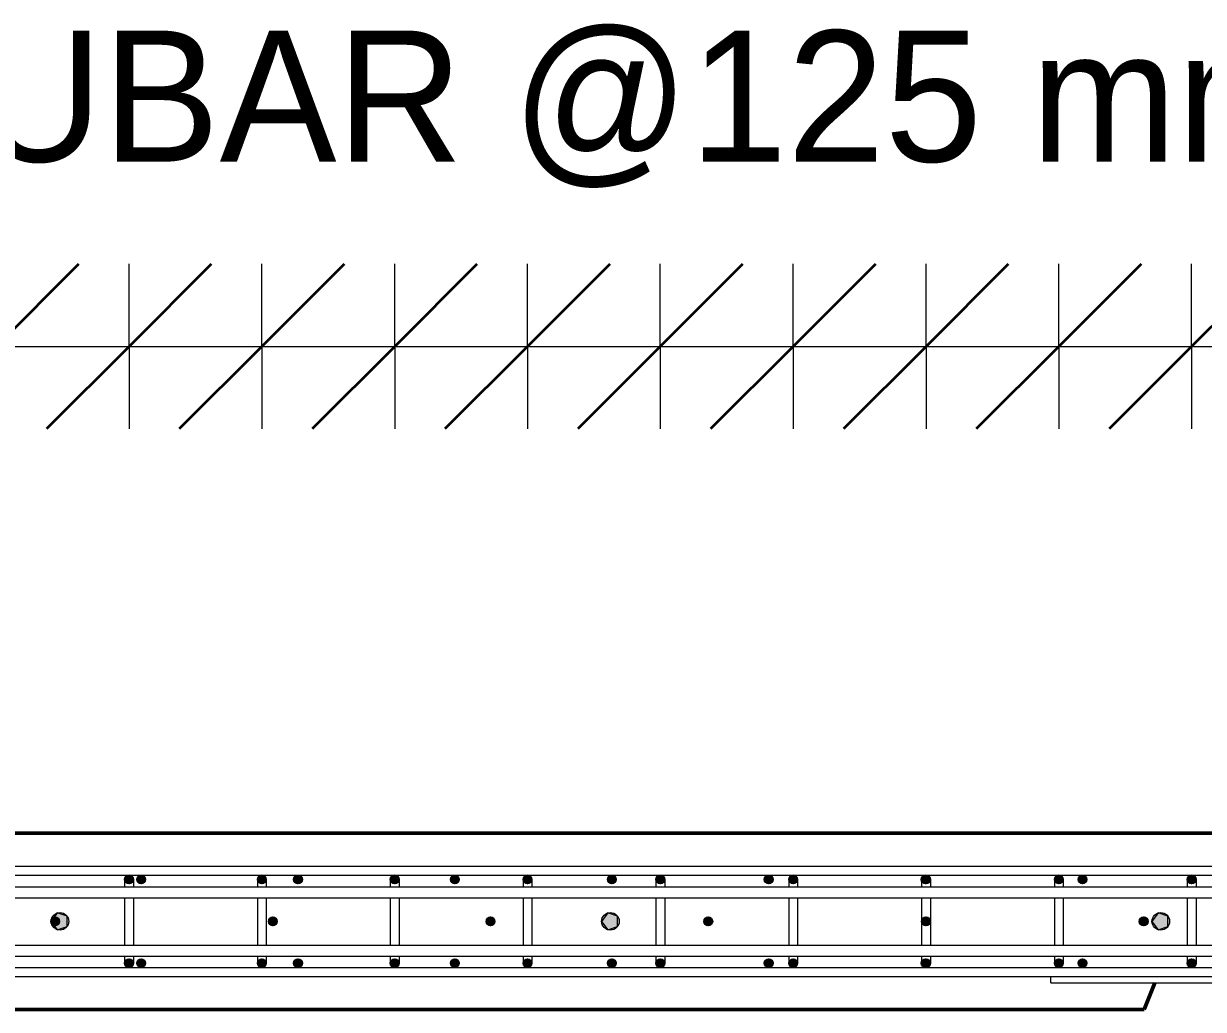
# Model space of a CAD drawing. Header units: millimetres. Extents: x 65464 to 98797, y 2255 to 31386.
# Drawn here: x 95504 to 96576, y 30290 to 31186 of the extents above; entities that cross this region are included whole.
import ezdxf

# ---------------------------------------------------------------- set-up
doc = ezdxf.new("R2010")
doc.units = ezdxf.units.MM
for name, color, linetype, lineweight in [('A-ANNO-DIMS', 211, 'Continuous', 9), ('A-ANNO-DIMS-50', 211, 'Continuous', 9), ('A-WALL', 113, 'Continuous', 25), ('S-RBAR', 171, 'Continuous', 18), ('S-RBAR-IDEN', 171, 'Continuous', 9)]:
    doc.layers.add(name, color=color, linetype=linetype, lineweight=lineweight)
doc.styles.add('Nirmala UI', font='Nirmala.ttf', dxfattribs={"height": 119.0625})
doc.styles.add('Nirmala UI Semilight', font='NirmalaS.ttf', dxfattribs={"height": 125})
doc.dimstyles.new('Arc_Length_-_2_5mm_Arial_3', dxfattribs={"dimscale": 304.8, "dimtxt": 125.683673, "dimasz": 0.492126, "dimexe": 0.246063, "dimexo": 0.0625, "dimgap": 0.287073, "dimtad": 1, "dimdec": 4, "dimzin": 0, "dimdsep": 46, "dimtxsty": 'Nirmala UI Semilight', "dimblk1": 'OBLIQUE', "dimblk2": 'OBLIQUE', "dimsah": 1, "dimcen": 0.09, "dimdle": 0.246063, "dimazin": 0, "dimtfac": 1, "dimtdec": 4, "dimtix": 1, "dimtmove": 0, "dimatfit": 3, "dimfxl": 0.246063, "dimfxlon": 1, "dimtvp": 1, "dimtolj": 1, "dimtzin": 0, "dimarcsym": 2})

# ---------------------------------------------------------------- blocks, each defined once
blk = doc.blocks.new('DIMBLOCK147-Elevation Top1')
at = {"layer": 'A-ANNO-DIMS-50', "lineweight": 35}
for p, q in [((95358.6, 30892.7), (95433.6, 30967.7)), ((95479.3, 30892.7), (95554.3, 30967.7)), ((95358.6, 30892.7), (95283.6, 30817.7)), ((95479.3, 30892.7), (95404.3, 30817.7))]:
    blk.add_line(p, q, dxfattribs=at)
at = {"layer": 'A-ANNO-DIMS-50'}
for p, q in [((95358.6, 30892.7), (95358.6, 30967.7)), ((95479.3, 30892.7), (95479.3, 30967.7)), ((95358.6, 30892.7), (95479.3, 30892.7)), ((95358.6, 30892.7), (95358.6, 30817.7)), ((95479.3, 30892.7), (95479.3, 30817.7))]:
    blk.add_line(p, q, dxfattribs=at)
blk = doc.blocks.new('_Oblique')
at = {"color": 0, "linetype": 'ByBlock', "lineweight": -2}
blk.add_line((-0.5, -0.5), (0.5, 0.5), dxfattribs=at)
blk = doc.blocks.new('DIMBLOCK148-Elevation Top1')
at = {"layer": 'A-ANNO-DIMS-50', "lineweight": 35}
for p, q in [((95479.3, 30892.7), (95554.3, 30967.7)), ((95600, 30892.7), (95675, 30967.7)), ((95479.3, 30892.7), (95404.3, 30817.7)), ((95600, 30892.7), (95525, 30817.7))]:
    blk.add_line(p, q, dxfattribs=at)
at = {"layer": 'A-ANNO-DIMS-50'}
for p, q in [((95479.3, 30892.7), (95479.3, 30967.7)), ((95600, 30892.7), (95600, 30967.7)), ((95479.3, 30892.7), (95600, 30892.7)), ((95479.3, 30892.7), (95479.3, 30817.7)), ((95600, 30892.7), (95600, 30817.7))]:
    blk.add_line(p, q, dxfattribs=at)
blk = doc.blocks.new('DIMBLOCK149-Elevation Top1')
at = {"layer": 'A-ANNO-DIMS-50', "lineweight": 35}
for p, q in [((95600, 30892.7), (95675, 30967.7)), ((95720.6, 30892.7), (95795.6, 30967.7)), ((95600, 30892.7), (95525, 30817.7)), ((95720.6, 30892.7), (95645.6, 30817.7))]:
    blk.add_line(p, q, dxfattribs=at)
at = {"layer": 'A-ANNO-DIMS-50'}
for p, q in [((95600, 30892.7), (95600, 30967.7)), ((95720.6, 30892.7), (95720.6, 30967.7)), ((95600, 30892.7), (95720.6, 30892.7)), ((95600, 30892.7), (95600, 30817.7)), ((95720.6, 30892.7), (95720.6, 30817.7))]:
    blk.add_line(p, q, dxfattribs=at)
blk = doc.blocks.new('DIMBLOCK150-Elevation Top1')
at = {"layer": 'A-ANNO-DIMS-50', "lineweight": 35}
for p, q in [((95720.6, 30892.7), (95795.6, 30967.7)), ((95841.3, 30892.7), (95916.3, 30967.7)), ((95720.6, 30892.7), (95645.6, 30817.7)), ((95841.3, 30892.7), (95766.3, 30817.7))]:
    blk.add_line(p, q, dxfattribs=at)
at = {"layer": 'A-ANNO-DIMS-50'}
for p, q in [((95720.6, 30892.7), (95720.6, 30967.7)), ((95841.3, 30892.7), (95841.3, 30967.7)), ((95720.6, 30892.7), (95841.3, 30892.7)), ((95720.6, 30892.7), (95720.6, 30817.7)), ((95841.3, 30892.7), (95841.3, 30817.7))]:
    blk.add_line(p, q, dxfattribs=at)
blk = doc.blocks.new('DIMBLOCK151-Elevation Top1')
at = {"layer": 'A-ANNO-DIMS-50', "lineweight": 35}
for p, q in [((95841.3, 30892.7), (95916.3, 30967.7)), ((95962, 30892.7), (96037, 30967.7)), ((95841.3, 30892.7), (95766.3, 30817.7)), ((95962, 30892.7), (95887, 30817.7))]:
    blk.add_line(p, q, dxfattribs=at)
at = {"layer": 'A-ANNO-DIMS-50'}
for p, q in [((95841.3, 30892.7), (95841.3, 30967.7)), ((95962, 30892.7), (95962, 30967.7)), ((95841.3, 30892.7), (95962, 30892.7)), ((95841.3, 30892.7), (95841.3, 30817.7)), ((95962, 30892.7), (95962, 30817.7))]:
    blk.add_line(p, q, dxfattribs=at)
blk = doc.blocks.new('DIMBLOCK152-Elevation Top1')
at = {"layer": 'A-ANNO-DIMS-50', "lineweight": 35}
for p, q in [((95962, 30892.7), (96037, 30967.7)), ((96082.6, 30892.7), (96157.6, 30967.7)), ((95962, 30892.7), (95887, 30817.7)), ((96082.6, 30892.7), (96007.6, 30817.7))]:
    blk.add_line(p, q, dxfattribs=at)
at = {"layer": 'A-ANNO-DIMS-50'}
for p, q in [((95962, 30892.7), (95962, 30967.7)), ((96082.6, 30892.7), (96082.6, 30967.7)), ((95962, 30892.7), (96082.6, 30892.7)), ((95962, 30892.7), (95962, 30817.7)), ((96082.6, 30892.7), (96082.6, 30817.7))]:
    blk.add_line(p, q, dxfattribs=at)
blk = doc.blocks.new('DIMBLOCK153-Elevation Top1')
at = {"layer": 'A-ANNO-DIMS-50', "lineweight": 35}
for p, q in [((96082.6, 30892.7), (96157.6, 30967.7)), ((96203.3, 30892.7), (96278.3, 30967.7)), ((96082.6, 30892.7), (96007.6, 30817.7)), ((96203.3, 30892.7), (96128.3, 30817.7))]:
    blk.add_line(p, q, dxfattribs=at)
at = {"layer": 'A-ANNO-DIMS-50'}
for p, q in [((96082.6, 30892.7), (96082.6, 30967.7)), ((96203.3, 30892.7), (96203.3, 30967.7)), ((96082.6, 30892.7), (96203.3, 30892.7)), ((96082.6, 30892.7), (96082.6, 30817.7)), ((96203.3, 30892.7), (96203.3, 30817.7))]:
    blk.add_line(p, q, dxfattribs=at)
blk = doc.blocks.new('DIMBLOCK154-Elevation Top1')
at = {"layer": 'A-ANNO-DIMS-50', "lineweight": 35}
for p, q in [((96203.3, 30892.7), (96278.3, 30967.7)), ((96324, 30892.7), (96399, 30967.7)), ((96203.3, 30892.7), (96128.3, 30817.7)), ((96324, 30892.7), (96249, 30817.7))]:
    blk.add_line(p, q, dxfattribs=at)
at = {"layer": 'A-ANNO-DIMS-50'}
for p, q in [((96203.3, 30892.7), (96203.3, 30967.7)), ((96324, 30892.7), (96324, 30967.7)), ((96203.3, 30892.7), (96324, 30892.7)), ((96203.3, 30892.7), (96203.3, 30817.7)), ((96324, 30892.7), (96324, 30817.7))]:
    blk.add_line(p, q, dxfattribs=at)
blk = doc.blocks.new('DIMBLOCK155-Elevation Top1')
at = {"layer": 'A-ANNO-DIMS-50', "lineweight": 35}
for p, q in [((96324, 30892.7), (96399, 30967.7)), ((96444.6, 30892.7), (96519.6, 30967.7)), ((96324, 30892.7), (96249, 30817.7)), ((96444.6, 30892.7), (96369.6, 30817.7))]:
    blk.add_line(p, q, dxfattribs=at)
at = {"layer": 'A-ANNO-DIMS-50'}
for p, q in [((96324, 30892.7), (96324, 30967.7)), ((96444.6, 30892.7), (96444.6, 30967.7)), ((96324, 30892.7), (96444.6, 30892.7)), ((96324, 30892.7), (96324, 30817.7)), ((96444.6, 30892.7), (96444.6, 30817.7))]:
    blk.add_line(p, q, dxfattribs=at)
blk = doc.blocks.new('DIMBLOCK156-Elevation Top1')
at = {"layer": 'A-ANNO-DIMS-50', "lineweight": 35}
for p, q in [((96444.6, 30892.7), (96519.6, 30967.7)), ((96565.3, 30892.7), (96640.3, 30967.7)), ((96444.6, 30892.7), (96369.6, 30817.7)), ((96565.3, 30892.7), (96490.3, 30817.7))]:
    blk.add_line(p, q, dxfattribs=at)
at = {"layer": 'A-ANNO-DIMS-50'}
for p, q in [((96444.6, 30892.7), (96444.6, 30967.7)), ((96565.3, 30892.7), (96565.3, 30967.7)), ((96444.6, 30892.7), (96565.3, 30892.7)), ((96444.6, 30892.7), (96444.6, 30817.7)), ((96565.3, 30892.7), (96565.3, 30817.7))]:
    blk.add_line(p, q, dxfattribs=at)
blk = doc.blocks.new('DIMBLOCK157-Elevation Top1')
at = {"layer": 'A-ANNO-DIMS-50', "lineweight": 35}
for p, q in [((96565.3, 30892.7), (96640.3, 30967.7)), ((96686, 30892.7), (96761, 30967.7)), ((96565.3, 30892.7), (96490.3, 30817.7)), ((96686, 30892.7), (96611, 30817.7))]:
    blk.add_line(p, q, dxfattribs=at)
at = {"layer": 'A-ANNO-DIMS-50'}
for p, q in [((96565.3, 30892.7), (96565.3, 30967.7)), ((96686, 30892.7), (96686, 30967.7)), ((96565.3, 30892.7), (96686, 30892.7)), ((96565.3, 30892.7), (96565.3, 30817.7)), ((96686, 30892.7), (96686, 30817.7))]:
    blk.add_line(p, q, dxfattribs=at)
blk = doc.blocks.new('DIMBLOCK160-Elevation Top1')
at = {"layer": 'A-ANNO-DIMS-50', "lineweight": 35}
for p, q in [((95117.3, 30892.7), (95192.3, 30967.7)), ((95238, 30892.7), (95313, 30967.7)), ((95358.6, 30892.7), (95433.6, 30967.7)), ((95479.3, 30892.7), (95554.3, 30967.7)), ((95600, 30892.7), (95675, 30967.7)), ((95720.6, 30892.7), (95795.6, 30967.7)), ((95841.3, 30892.7), (95916.3, 30967.7)), ((95962, 30892.7), (96037, 30967.7)), ((96082.6, 30892.7), (96157.6, 30967.7)), ((96203.3, 30892.7), (96278.3, 30967.7)), ((96324, 30892.7), (96399, 30967.7)), ((96444.6, 30892.7), (96519.6, 30967.7)), ((96565.3, 30892.7), (96640.3, 30967.7)), ((96686, 30892.7), (96761, 30967.7)), ((96806.6, 30892.7), (96881.6, 30967.7)), ((96927.3, 30892.7), (97002.3, 30967.7)), ((95117.3, 30892.7), (95042.3, 30817.7)), ((95238, 30892.7), (95163, 30817.7)), ((95358.6, 30892.7), (95283.6, 30817.7)), ((95479.3, 30892.7), (95404.3, 30817.7)), ((95600, 30892.7), (95525, 30817.7)), ((95720.6, 30892.7), (95645.6, 30817.7)), ((95841.3, 30892.7), (95766.3, 30817.7)), ((95962, 30892.7), (95887, 30817.7)), ((96082.6, 30892.7), (96007.6, 30817.7)), ((96203.3, 30892.7), (96128.3, 30817.7)), ((96324, 30892.7), (96249, 30817.7)), ((96444.6, 30892.7), (96369.6, 30817.7)), ((96565.3, 30892.7), (96490.3, 30817.7)), ((96686, 30892.7), (96611, 30817.7)), ((96806.6, 30892.7), (96731.6, 30817.7)), ((96927.3, 30892.7), (96852.3, 30817.7))]:
    blk.add_line(p, q, dxfattribs=at)
at = {"layer": 'A-ANNO-DIMS-50'}
for p, q in [((95117.3, 30892.7), (95117.3, 30967.7)), ((95238, 30892.7), (95238, 30967.7)), ((95358.6, 30892.7), (95358.6, 30967.7)), ((95479.3, 30892.7), (95479.3, 30967.7)), ((95600, 30892.7), (95600, 30967.7)), ((95720.6, 30892.7), (95720.6, 30967.7)), ((95841.3, 30892.7), (95841.3, 30967.7)), ((95962, 30892.7), (95962, 30967.7)), ((96082.6, 30892.7), (96082.6, 30967.7)), ((96203.3, 30892.7), (96203.3, 30967.7)), ((96324, 30892.7), (96324, 30967.7)), ((96444.6, 30892.7), (96444.6, 30967.7)), ((96565.3, 30892.7), (96565.3, 30967.7)), ((96686, 30892.7), (96686, 30967.7)), ((96806.6, 30892.7), (96806.6, 30967.7)), ((96927.3, 30892.7), (96927.3, 30967.7)), ((95042.3, 30892.7), (97002.3, 30892.7)), ((95042.3, 30892.7), (95238, 30892.7)), ((95117.3, 30892.7), (95117.3, 30817.7)), ((95238, 30892.7), (95358.6, 30892.7)), ((95238, 30892.7), (95238, 30817.7)), ((95358.6, 30892.7), (95479.3, 30892.7)), ((95358.6, 30892.7), (95358.6, 30817.7)), ((95479.3, 30892.7), (95600, 30892.7)), ((95479.3, 30892.7), (95479.3, 30817.7)), ((95600, 30892.7), (95720.6, 30892.7)), ((95600, 30892.7), (95600, 30817.7)), ((95720.6, 30892.7), (95841.3, 30892.7)), ((95720.6, 30892.7), (95720.6, 30817.7)), ((95841.3, 30892.7), (95962, 30892.7)), ((95841.3, 30892.7), (95841.3, 30817.7)), ((95962, 30892.7), (96082.6, 30892.7)), ((95962, 30892.7), (95962, 30817.7)), ((96082.6, 30892.7), (96203.3, 30892.7)), ((96082.6, 30892.7), (96082.6, 30817.7)), ((96203.3, 30892.7), (96324, 30892.7)), ((96203.3, 30892.7), (96203.3, 30817.7)), ((96324, 30892.7), (96444.6, 30892.7)), ((96324, 30892.7), (96324, 30817.7)), ((96444.6, 30892.7), (96565.3, 30892.7)), ((96444.6, 30892.7), (96444.6, 30817.7)), ((96565.3, 30892.7), (96686, 30892.7)), ((96565.3, 30892.7), (96565.3, 30817.7)), ((96686, 30892.7), (96806.6, 30892.7)), ((96686, 30892.7), (96686, 30817.7)), ((96806.6, 30892.7), (97002.3, 30892.7)), ((96806.6, 30892.7), (96806.6, 30817.7)), ((96927.3, 30892.7), (96927.3, 30817.7))]:
    blk.add_line(p, q, dxfattribs=at)
blk = doc.blocks.new('_None')

msp = doc.modelspace()

# ---------------------------------------------------------------- hatches: boundary and pattern name
at = {"layer": 'S-RBAR'}
h = msp.add_hatch(color=256, dxfattribs=at)
edge = h.paths.add_edge_path()
edge.add_arc((95599.95237, 30408.39395), 4, 0, 360)
h = msp.add_hatch(color=256, dxfattribs=at)
edge = h.paths.add_edge_path()
edge.add_arc((95599.95237, 30408.39395), 4, 0, 360)
for points in [[(95599.95237, 30404.39395), (95603.95237, 30408.39395), (95599.95237, 30412.39395), (95595.95237, 30408.39395)], [(95599.95237, 30404.39395), (95603.95237, 30408.39395), (95599.95237, 30412.39395), (95595.95237, 30408.39395)], [(95610.9197, 30404.39395), (95614.9197, 30408.39395), (95610.9197, 30412.39395), (95606.9197, 30408.39395)], [(95720.61904, 30404.39395), (95724.61904, 30408.39395), (95720.61904, 30412.39395), (95716.61904, 30408.39395)], [(95720.61904, 30404.39395), (95724.61904, 30408.39395), (95720.61904, 30412.39395), (95716.61904, 30408.39395)], [(95753.46276, 30404.39395), (95757.46276, 30408.39395), (95753.46276, 30412.39395), (95749.46276, 30408.39395)], [(95841.2857, 30404.39395), (95845.2857, 30408.39395), (95841.2857, 30412.39395), (95837.2857, 30408.39395)], [(95841.2857, 30404.39395), (95845.2857, 30408.39395), (95841.2857, 30412.39395), (95837.2857, 30408.39395)], [(95896.00581, 30404.39395), (95900.00581, 30408.39395), (95896.00581, 30412.39395), (95892.00581, 30408.39395)], [(95961.95237, 30404.39395), (95965.95237, 30408.39395), (95961.95237, 30412.39395), (95957.95237, 30408.39395)], [(95961.95237, 30404.39395), (95965.95237, 30408.39395), (95961.95237, 30412.39395), (95957.95237, 30408.39395)], [(96038.54886, 30404.39395), (96042.54886, 30408.39395), (96038.54886, 30412.39395), (96034.54886, 30408.39395)], [(96082.61904, 30404.39395), (96086.61904, 30408.39395), (96082.61904, 30412.39395), (96078.61904, 30408.39395)], [(96082.61904, 30404.39395), (96086.61904, 30408.39395), (96082.61904, 30412.39395), (96078.61904, 30408.39395)], [(96181.09192, 30404.39395), (96185.09192, 30408.39395), (96181.09192, 30412.39395), (96177.09192, 30408.39395)], [(96203.2857, 30404.39395), (96207.2857, 30408.39395), (96203.2857, 30412.39395), (96199.2857, 30408.39395)], [(96203.2857, 30404.39395), (96207.2857, 30408.39395), (96203.2857, 30412.39395), (96199.2857, 30408.39395)], [(96323.63497, 30404.39395), (96327.63497, 30408.39395), (96323.63497, 30412.39395), (96319.63497, 30408.39395)], [(96323.95237, 30404.39395), (96327.95237, 30408.39395), (96323.95237, 30412.39395), (96319.95237, 30408.39395)], [(96323.95237, 30404.39395), (96327.95237, 30408.39395), (96323.95237, 30412.39395), (96319.95237, 30408.39395)], [(96444.61904, 30404.39395), (96448.61904, 30408.39395), (96444.61904, 30412.39395), (96440.61904, 30408.39395)], [(96444.61904, 30404.39395), (96448.61904, 30408.39395), (96444.61904, 30412.39395), (96440.61904, 30408.39395)], [(96466.17803, 30404.39395), (96470.17803, 30408.39395), (96466.17803, 30412.39395), (96462.17803, 30408.39395)], [(96565.2857, 30404.39395), (96569.2857, 30408.39395), (96565.2857, 30412.39395), (96561.2857, 30408.39395)], [(96565.2857, 30404.39395), (96569.2857, 30408.39395), (96565.2857, 30412.39395), (96561.2857, 30408.39395)], [(95534.81357, 30362.78549), (95543.75784, 30365.69166), (95543.75784, 30375.09623), (95534.81357, 30378.0024), (95529.2857, 30370.39395)], [(96034.81357, 30362.78549), (96043.75784, 30365.69166), (96043.75784, 30375.09623), (96034.81357, 30378.0024), (96029.2857, 30370.39395)], [(96534.81357, 30362.78549), (96543.75784, 30365.69166), (96543.75784, 30375.09623), (96534.81357, 30378.0024), (96529.2857, 30370.39395)], [(95532.84126, 30366.39395), (95536.84126, 30370.39395), (95532.84126, 30374.39395), (95528.84126, 30370.39395)], [(95730.61904, 30366.39395), (95734.61904, 30370.39395), (95730.61904, 30374.39395), (95726.61904, 30370.39395)], [(95928.39681, 30366.39395), (95932.39681, 30370.39395), (95928.39681, 30374.39395), (95924.39681, 30370.39395)], [(96126.17459, 30366.39395), (96130.17459, 30370.39395), (96126.17459, 30374.39395), (96122.17459, 30370.39395)], [(96323.95237, 30366.39395), (96327.95237, 30370.39395), (96323.95237, 30374.39395), (96319.95237, 30370.39395)], [(96521.73015, 30366.39395), (96525.73015, 30370.39395), (96521.73015, 30374.39395), (96517.73015, 30370.39395)], [(95599.95237, 30328.39395), (95603.95237, 30332.39395), (95599.95237, 30336.39395), (95595.95237, 30332.39395)], [(95599.95237, 30328.39395), (95603.95237, 30332.39395), (95599.95237, 30336.39395), (95595.95237, 30332.39395)], [(95610.9197, 30328.39395), (95614.9197, 30332.39395), (95610.9197, 30336.39395), (95606.9197, 30332.39395)], [(95720.61904, 30328.39395), (95724.61904, 30332.39395), (95720.61904, 30336.39395), (95716.61904, 30332.39395)], [(95720.61904, 30328.39395), (95724.61904, 30332.39395), (95720.61904, 30336.39395), (95716.61904, 30332.39395)], [(95753.46276, 30328.39395), (95757.46276, 30332.39395), (95753.46276, 30336.39395), (95749.46276, 30332.39395)], [(95841.2857, 30328.39395), (95845.2857, 30332.39395), (95841.2857, 30336.39395), (95837.2857, 30332.39395)], [(95841.2857, 30328.39395), (95845.2857, 30332.39395), (95841.2857, 30336.39395), (95837.2857, 30332.39395)], [(95896.00581, 30328.39395), (95900.00581, 30332.39395), (95896.00581, 30336.39395), (95892.00581, 30332.39395)], [(95961.95237, 30328.39395), (95965.95237, 30332.39395), (95961.95237, 30336.39395), (95957.95237, 30332.39395)], [(95961.95237, 30328.39395), (95965.95237, 30332.39395), (95961.95237, 30336.39395), (95957.95237, 30332.39395)], [(96038.54886, 30328.39395), (96042.54886, 30332.39395), (96038.54886, 30336.39395), (96034.54886, 30332.39395)], [(96082.61904, 30328.39395), (96086.61904, 30332.39395), (96082.61904, 30336.39395), (96078.61904, 30332.39395)], [(96082.61904, 30328.39395), (96086.61904, 30332.39395), (96082.61904, 30336.39395), (96078.61904, 30332.39395)], [(96181.09192, 30328.39395), (96185.09192, 30332.39395), (96181.09192, 30336.39395), (96177.09192, 30332.39395)], [(96203.2857, 30328.39395), (96207.2857, 30332.39395), (96203.2857, 30336.39395), (96199.2857, 30332.39395)], [(96203.2857, 30328.39395), (96207.2857, 30332.39395), (96203.2857, 30336.39395), (96199.2857, 30332.39395)], [(96323.63497, 30328.39395), (96327.63497, 30332.39395), (96323.63497, 30336.39395), (96319.63497, 30332.39395)], [(96323.95237, 30328.39395), (96327.95237, 30332.39395), (96323.95237, 30336.39395), (96319.95237, 30332.39395)], [(96323.95237, 30328.39395), (96327.95237, 30332.39395), (96323.95237, 30336.39395), (96319.95237, 30332.39395)], [(96444.61904, 30328.39395), (96448.61904, 30332.39395), (96444.61904, 30336.39395), (96440.61904, 30332.39395)], [(96444.61904, 30328.39395), (96448.61904, 30332.39395), (96444.61904, 30336.39395), (96440.61904, 30332.39395)], [(96466.17803, 30328.39395), (96470.17803, 30332.39395), (96466.17803, 30336.39395), (96462.17803, 30332.39395)], [(96565.2857, 30328.39395), (96569.2857, 30332.39395), (96565.2857, 30336.39395), (96561.2857, 30332.39395)], [(96565.2857, 30328.39395), (96569.2857, 30332.39395), (96565.2857, 30336.39395), (96561.2857, 30332.39395)]]:
    msp.add_hatch(color=256, dxfattribs=at).paths.add_polyline_path(points)
h = msp.add_hatch(color=256, dxfattribs=at)
edge = h.paths.add_edge_path()
edge.add_arc((95610.9197, 30408.39395), 4, 0, 360)
h = msp.add_hatch(color=256, dxfattribs=at)
edge = h.paths.add_edge_path()
edge.add_arc((95720.61904, 30408.39395), 4, 0, 360)
h = msp.add_hatch(color=256, dxfattribs=at)
edge = h.paths.add_edge_path()
edge.add_arc((95720.61904, 30408.39395), 4, 0, 360)
h = msp.add_hatch(color=256, dxfattribs=at)
edge = h.paths.add_edge_path()
edge.add_arc((95753.46276, 30408.39395), 4, 0, 360)
h = msp.add_hatch(color=256, dxfattribs=at)
edge = h.paths.add_edge_path()
edge.add_arc((95841.2857, 30408.39395), 4, 0, 360)
h = msp.add_hatch(color=256, dxfattribs=at)
edge = h.paths.add_edge_path()
edge.add_arc((95841.2857, 30408.39395), 4, 0, 360)
h = msp.add_hatch(color=256, dxfattribs=at)
edge = h.paths.add_edge_path()
edge.add_arc((95896.00581, 30408.39395), 4, 0, 360)
h = msp.add_hatch(color=256, dxfattribs=at)
edge = h.paths.add_edge_path()
edge.add_arc((95961.95237, 30408.39395), 4, 0, 360)
h = msp.add_hatch(color=256, dxfattribs=at)
edge = h.paths.add_edge_path()
edge.add_arc((95961.95237, 30408.39395), 4, 0, 360)
h = msp.add_hatch(color=256, dxfattribs=at)
edge = h.paths.add_edge_path()
edge.add_arc((96038.54886, 30408.39395), 4, 0, 360)
h = msp.add_hatch(color=256, dxfattribs=at)
edge = h.paths.add_edge_path()
edge.add_arc((96082.61904, 30408.39395), 4, 0, 360)
h = msp.add_hatch(color=256, dxfattribs=at)
edge = h.paths.add_edge_path()
edge.add_arc((96082.61904, 30408.39395), 4, 0, 360)
h = msp.add_hatch(color=256, dxfattribs=at)
edge = h.paths.add_edge_path()
edge.add_arc((96181.09192, 30408.39395), 4, 0, 360)
h = msp.add_hatch(color=256, dxfattribs=at)
edge = h.paths.add_edge_path()
edge.add_arc((96203.2857, 30408.39395), 4, 0, 360)
h = msp.add_hatch(color=256, dxfattribs=at)
edge = h.paths.add_edge_path()
edge.add_arc((96203.2857, 30408.39395), 4, 0, 360)
h = msp.add_hatch(color=256, dxfattribs=at)
edge = h.paths.add_edge_path()
edge.add_arc((96323.63497, 30408.39395), 4, 0, 360)
h = msp.add_hatch(color=256, dxfattribs=at)
edge = h.paths.add_edge_path()
edge.add_arc((96323.95237, 30408.39395), 4, 0, 360)
h = msp.add_hatch(color=256, dxfattribs=at)
edge = h.paths.add_edge_path()
edge.add_arc((96323.95237, 30408.39395), 4, 0, 360)
h = msp.add_hatch(color=256, dxfattribs=at)
edge = h.paths.add_edge_path()
edge.add_arc((96444.61904, 30408.39395), 4, 0, 360)
h = msp.add_hatch(color=256, dxfattribs=at)
edge = h.paths.add_edge_path()
edge.add_arc((96444.61904, 30408.39395), 4, 0, 360)
h = msp.add_hatch(color=256, dxfattribs=at)
edge = h.paths.add_edge_path()
edge.add_arc((96466.17803, 30408.39395), 4, 0, 360)
h = msp.add_hatch(color=256, dxfattribs=at)
edge = h.paths.add_edge_path()
edge.add_arc((96565.2857, 30408.39395), 4, 0, 360)
h = msp.add_hatch(color=256, dxfattribs=at)
edge = h.paths.add_edge_path()
edge.add_arc((96565.2857, 30408.39395), 4, 0, 360)
h = msp.add_hatch(color=256, dxfattribs=at)
edge = h.paths.add_edge_path()
edge.add_arc((95537.2857, 30370.39395), 8, 0, 360)
h = msp.add_hatch(color=256, dxfattribs=at)
edge = h.paths.add_edge_path()
edge.add_arc((96037.2857, 30370.39395), 8, 0, 360)
h = msp.add_hatch(color=256, dxfattribs=at)
edge = h.paths.add_edge_path()
edge.add_arc((96537.2857, 30370.39395), 8, 0, 360)
h = msp.add_hatch(color=256, dxfattribs=at)
edge = h.paths.add_edge_path()
edge.add_arc((95532.84126, 30370.39395), 4, 0, 360)
h = msp.add_hatch(color=256, dxfattribs=at)
edge = h.paths.add_edge_path()
edge.add_arc((95730.61904, 30370.39395), 4, 0, 360)
h = msp.add_hatch(color=256, dxfattribs=at)
edge = h.paths.add_edge_path()
edge.add_arc((95928.39681, 30370.39395), 4, 0, 360)
h = msp.add_hatch(color=256, dxfattribs=at)
edge = h.paths.add_edge_path()
edge.add_arc((96126.17459, 30370.39395), 4, 0, 360)
h = msp.add_hatch(color=256, dxfattribs=at)
edge = h.paths.add_edge_path()
edge.add_arc((96323.95237, 30370.39395), 4, 0, 360)
h = msp.add_hatch(color=256, dxfattribs=at)
edge = h.paths.add_edge_path()
edge.add_arc((96521.73015, 30370.39395), 4, 0, 360)
h = msp.add_hatch(color=256, dxfattribs=at)
edge = h.paths.add_edge_path()
edge.add_arc((95599.95237, 30332.39395), 4, 0, 360)
h = msp.add_hatch(color=256, dxfattribs=at)
edge = h.paths.add_edge_path()
edge.add_arc((95599.95237, 30332.39395), 4, 0, 360)
h = msp.add_hatch(color=256, dxfattribs=at)
edge = h.paths.add_edge_path()
edge.add_arc((95610.9197, 30332.39395), 4, 0, 360)
h = msp.add_hatch(color=256, dxfattribs=at)
edge = h.paths.add_edge_path()
edge.add_arc((95720.61904, 30332.39395), 4, 0, 360)
h = msp.add_hatch(color=256, dxfattribs=at)
edge = h.paths.add_edge_path()
edge.add_arc((95720.61904, 30332.39395), 4, 0, 360)
h = msp.add_hatch(color=256, dxfattribs=at)
edge = h.paths.add_edge_path()
edge.add_arc((95753.46276, 30332.39395), 4, 0, 360)
h = msp.add_hatch(color=256, dxfattribs=at)
edge = h.paths.add_edge_path()
edge.add_arc((95841.2857, 30332.39395), 4, 0, 360)
h = msp.add_hatch(color=256, dxfattribs=at)
edge = h.paths.add_edge_path()
edge.add_arc((95841.2857, 30332.39395), 4, 0, 360)
h = msp.add_hatch(color=256, dxfattribs=at)
edge = h.paths.add_edge_path()
edge.add_arc((95896.00581, 30332.39395), 4, 0, 360)
h = msp.add_hatch(color=256, dxfattribs=at)
edge = h.paths.add_edge_path()
edge.add_arc((95961.95237, 30332.39395), 4, 0, 360)
h = msp.add_hatch(color=256, dxfattribs=at)
edge = h.paths.add_edge_path()
edge.add_arc((95961.95237, 30332.39395), 4, 0, 360)
h = msp.add_hatch(color=256, dxfattribs=at)
edge = h.paths.add_edge_path()
edge.add_arc((96038.54886, 30332.39395), 4, 0, 360)
h = msp.add_hatch(color=256, dxfattribs=at)
edge = h.paths.add_edge_path()
edge.add_arc((96082.61904, 30332.39395), 4, 0, 360)
h = msp.add_hatch(color=256, dxfattribs=at)
edge = h.paths.add_edge_path()
edge.add_arc((96082.61904, 30332.39395), 4, 0, 360)
h = msp.add_hatch(color=256, dxfattribs=at)
edge = h.paths.add_edge_path()
edge.add_arc((96181.09192, 30332.39395), 4, 0, 360)
h = msp.add_hatch(color=256, dxfattribs=at)
edge = h.paths.add_edge_path()
edge.add_arc((96203.2857, 30332.39395), 4, 0, 360)
h = msp.add_hatch(color=256, dxfattribs=at)
edge = h.paths.add_edge_path()
edge.add_arc((96203.2857, 30332.39395), 4, 0, 360)
h = msp.add_hatch(color=256, dxfattribs=at)
edge = h.paths.add_edge_path()
edge.add_arc((96323.63497, 30332.39395), 4, 0, 360)
h = msp.add_hatch(color=256, dxfattribs=at)
edge = h.paths.add_edge_path()
edge.add_arc((96323.95237, 30332.39395), 4, 0, 360)
h = msp.add_hatch(color=256, dxfattribs=at)
edge = h.paths.add_edge_path()
edge.add_arc((96323.95237, 30332.39395), 4, 0, 360)
h = msp.add_hatch(color=256, dxfattribs=at)
edge = h.paths.add_edge_path()
edge.add_arc((96444.61904, 30332.39395), 4, 0, 360)
h = msp.add_hatch(color=256, dxfattribs=at)
edge = h.paths.add_edge_path()
edge.add_arc((96444.61904, 30332.39395), 4, 0, 360)
h = msp.add_hatch(color=256, dxfattribs=at)
edge = h.paths.add_edge_path()
edge.add_arc((96466.17803, 30332.39395), 4, 0, 360)
h = msp.add_hatch(color=256, dxfattribs=at)
edge = h.paths.add_edge_path()
edge.add_arc((96565.2857, 30332.39395), 4, 0, 360)
h = msp.add_hatch(color=256, dxfattribs=at)
edge = h.paths.add_edge_path()
edge.add_arc((96565.2857, 30332.39395), 4, 0, 360)

# ---------------------------------------------------------------- linework, layer by layer
at = {"layer": 'A-WALL', "lineweight": 50}
for p, q in [((98797.2857, 30450.39395), (95037.2857, 30450.39395)), ((96522.2857, 30290.39395), (96531.8857, 30314.39395)), ((95037.2857, 30290.39395), (96522.2857, 30290.39395))]:
    msp.add_line(p, q, dxfattribs=at)
at = {"layer": 'S-RBAR'}
for p, q in [((95067.2857, 30420.39395), (98767.2857, 30420.39395)), ((95067.2857, 30412.39395), (98767.2857, 30412.39395)), ((95599.95237, 30412.39395), (95595.95237, 30408.39395)), ((95599.95237, 30412.39395), (95595.95237, 30408.39395)), ((95595.95237, 30408.39395), (95595.95237, 30401.89415)), ((95595.95237, 30408.39395), (95599.95237, 30404.39395)), ((95595.95237, 30408.39395), (95599.95237, 30404.39395)), ((95603.95237, 30408.39395), (95599.95237, 30412.39395)), ((95603.95237, 30408.39395), (95599.95237, 30412.39395)), ((95599.95237, 30404.39395), (95603.95237, 30408.39395)), ((95599.95237, 30404.39395), (95603.95237, 30408.39395)), ((95603.95237, 30408.39395), (95603.95237, 30401.89415)), ((95610.9197, 30412.39395), (95606.9197, 30408.39395)), ((95606.9197, 30408.39395), (95610.9197, 30404.39395)), ((95614.9197, 30408.39395), (95610.9197, 30412.39395)), ((95610.9197, 30404.39395), (95614.9197, 30408.39395)), ((95720.61904, 30412.39395), (95716.61904, 30408.39395)), ((95720.61904, 30412.39395), (95716.61904, 30408.39395)), ((95716.61904, 30408.39395), (95716.61904, 30401.89415)), ((95716.61904, 30408.39395), (95720.61904, 30404.39395)), ((95716.61904, 30408.39395), (95720.61904, 30404.39395)), ((95724.61904, 30408.39395), (95720.61904, 30412.39395)), ((95724.61904, 30408.39395), (95720.61904, 30412.39395)), ((95720.61904, 30404.39395), (95724.61904, 30408.39395)), ((95720.61904, 30404.39395), (95724.61904, 30408.39395)), ((95724.61904, 30408.39395), (95724.61904, 30401.89415)), ((95753.46276, 30412.39395), (95749.46276, 30408.39395)), ((95749.46276, 30408.39395), (95753.46276, 30404.39395)), ((95757.46276, 30408.39395), (95753.46276, 30412.39395)), ((95753.46276, 30404.39395), (95757.46276, 30408.39395)), ((95841.2857, 30412.39395), (95837.2857, 30408.39395)), ((95841.2857, 30412.39395), (95837.2857, 30408.39395)), ((95837.2857, 30408.39395), (95837.2857, 30401.89415)), ((95837.2857, 30408.39395), (95841.2857, 30404.39395)), ((95837.2857, 30408.39395), (95841.2857, 30404.39395)), ((95845.2857, 30408.39395), (95841.2857, 30412.39395)), ((95845.2857, 30408.39395), (95841.2857, 30412.39395)), ((95841.2857, 30404.39395), (95845.2857, 30408.39395)), ((95841.2857, 30404.39395), (95845.2857, 30408.39395)), ((95845.2857, 30408.39395), (95845.2857, 30401.89415)), ((95896.00581, 30412.39395), (95892.00581, 30408.39395)), ((95892.00581, 30408.39395), (95896.00581, 30404.39395)), ((95900.00581, 30408.39395), (95896.00581, 30412.39395)), ((95896.00581, 30404.39395), (95900.00581, 30408.39395)), ((95961.95237, 30412.39395), (95957.95237, 30408.39395)), ((95961.95237, 30412.39395), (95957.95237, 30408.39395)), ((95957.95237, 30408.39395), (95957.95237, 30401.89415)), ((95957.95237, 30408.39395), (95961.95237, 30404.39395)), ((95957.95237, 30408.39395), (95961.95237, 30404.39395)), ((95965.95237, 30408.39395), (95961.95237, 30412.39395)), ((95965.95237, 30408.39395), (95961.95237, 30412.39395)), ((95961.95237, 30404.39395), (95965.95237, 30408.39395)), ((95961.95237, 30404.39395), (95965.95237, 30408.39395)), ((95965.95237, 30408.39395), (95965.95237, 30401.89415)), ((96038.54886, 30412.39395), (96034.54886, 30408.39395)), ((96034.54886, 30408.39395), (96038.54886, 30404.39395)), ((96042.54886, 30408.39395), (96038.54886, 30412.39395)), ((96038.54886, 30404.39395), (96042.54886, 30408.39395)), ((96082.61904, 30412.39395), (96078.61904, 30408.39395)), ((96082.61904, 30412.39395), (96078.61904, 30408.39395)), ((96078.61904, 30408.39395), (96078.61904, 30401.89415)), ((96078.61904, 30408.39395), (96082.61904, 30404.39395)), ((96078.61904, 30408.39395), (96082.61904, 30404.39395)), ((96086.61904, 30408.39395), (96082.61904, 30412.39395)), ((96086.61904, 30408.39395), (96082.61904, 30412.39395)), ((96082.61904, 30404.39395), (96086.61904, 30408.39395)), ((96082.61904, 30404.39395), (96086.61904, 30408.39395)), ((96086.61904, 30408.39395), (96086.61904, 30401.89415)), ((96181.09192, 30412.39395), (96177.09192, 30408.39395)), ((96177.09192, 30408.39395), (96181.09192, 30404.39395)), ((96185.09192, 30408.39395), (96181.09192, 30412.39395)), ((96181.09192, 30404.39395), (96185.09192, 30408.39395)), ((96203.2857, 30412.39395), (96199.2857, 30408.39395)), ((96203.2857, 30412.39395), (96199.2857, 30408.39395)), ((96199.2857, 30408.39395), (96199.2857, 30401.89415)), ((96199.2857, 30408.39395), (96203.2857, 30404.39395)), ((96199.2857, 30408.39395), (96203.2857, 30404.39395)), ((96207.2857, 30408.39395), (96203.2857, 30412.39395)), ((96207.2857, 30408.39395), (96203.2857, 30412.39395)), ((96203.2857, 30404.39395), (96207.2857, 30408.39395)), ((96203.2857, 30404.39395), (96207.2857, 30408.39395)), ((96207.2857, 30408.39395), (96207.2857, 30401.89415)), ((96323.63497, 30412.39395), (96319.63497, 30408.39395)), ((96319.63497, 30408.39395), (96323.63497, 30404.39395)), ((96323.95237, 30412.39395), (96319.95237, 30408.39395)), ((96323.95237, 30412.39395), (96319.95237, 30408.39395)), ((96319.95237, 30408.39395), (96319.95237, 30401.89415)), ((96319.95237, 30408.39395), (96323.95237, 30404.39395)), ((96319.95237, 30408.39395), (96323.95237, 30404.39395)), ((96327.63497, 30408.39395), (96323.63497, 30412.39395)), ((96323.63497, 30404.39395), (96327.63497, 30408.39395)), ((96327.95237, 30408.39395), (96323.95237, 30412.39395)), ((96327.95237, 30408.39395), (96323.95237, 30412.39395)), ((96323.95237, 30404.39395), (96327.95237, 30408.39395)), ((96323.95237, 30404.39395), (96327.95237, 30408.39395)), ((96327.95237, 30408.39395), (96327.95237, 30401.89415)), ((96444.61904, 30412.39395), (96440.61904, 30408.39395)), ((96444.61904, 30412.39395), (96440.61904, 30408.39395)), ((96440.61904, 30408.39395), (96440.61904, 30401.89415)), ((96440.61904, 30408.39395), (96444.61904, 30404.39395)), ((96440.61904, 30408.39395), (96444.61904, 30404.39395)), ((96448.61904, 30408.39395), (96444.61904, 30412.39395)), ((96448.61904, 30408.39395), (96444.61904, 30412.39395)), ((96444.61904, 30404.39395), (96448.61904, 30408.39395)), ((96444.61904, 30404.39395), (96448.61904, 30408.39395)), ((96448.61904, 30408.39395), (96448.61904, 30401.89415)), ((96466.17803, 30412.39395), (96462.17803, 30408.39395)), ((96462.17803, 30408.39395), (96466.17803, 30404.39395)), ((96470.17803, 30408.39395), (96466.17803, 30412.39395)), ((96466.17803, 30404.39395), (96470.17803, 30408.39395)), ((96565.2857, 30412.39395), (96561.2857, 30408.39395)), ((96565.2857, 30412.39395), (96561.2857, 30408.39395)), ((96561.2857, 30408.39395), (96561.2857, 30401.89415)), ((96561.2857, 30408.39395), (96565.2857, 30404.39395)), ((96561.2857, 30408.39395), (96565.2857, 30404.39395)), ((96569.2857, 30408.39395), (96565.2857, 30412.39395)), ((96569.2857, 30408.39395), (96565.2857, 30412.39395)), ((96565.2857, 30404.39395), (96569.2857, 30408.39395)), ((96565.2857, 30404.39395), (96569.2857, 30408.39395)), ((96569.2857, 30408.39395), (96569.2857, 30401.89415)), ((95067.2857, 30401.73625), (97884.74033, 30401.73625)), ((95067.2857, 30391.73625), (98377.2857, 30391.73625)), ((95595.95237, 30392.08503), (95595.95237, 30388.39395)), ((95595.95237, 30388.39395), (95595.95237, 30352.39395)), ((95603.95237, 30392.08503), (95603.95237, 30388.39395)), ((95603.95237, 30388.39395), (95603.95237, 30352.39395)), ((95716.61904, 30392.08503), (95716.61904, 30388.39395)), ((95716.61904, 30388.39395), (95716.61904, 30352.39395)), ((95724.61904, 30392.08503), (95724.61904, 30388.39395)), ((95724.61904, 30388.39395), (95724.61904, 30352.39395)), ((95837.2857, 30392.08503), (95837.2857, 30388.39395)), ((95837.2857, 30388.39395), (95837.2857, 30352.39395)), ((95845.2857, 30392.08503), (95845.2857, 30388.39395)), ((95845.2857, 30388.39395), (95845.2857, 30352.39395)), ((95957.95237, 30392.08503), (95957.95237, 30388.39395)), ((95957.95237, 30388.39395), (95957.95237, 30352.39395)), ((95965.95237, 30392.08503), (95965.95237, 30388.39395)), ((95965.95237, 30388.39395), (95965.95237, 30352.39395)), ((96078.61904, 30392.08503), (96078.61904, 30388.39395)), ((96078.61904, 30388.39395), (96078.61904, 30352.39395)), ((96086.61904, 30392.08503), (96086.61904, 30388.39395)), ((96086.61904, 30388.39395), (96086.61904, 30352.39395)), ((96199.2857, 30392.08503), (96199.2857, 30388.39395)), ((96199.2857, 30388.39395), (96199.2857, 30352.39395)), ((96207.2857, 30392.08503), (96207.2857, 30388.39395)), ((96207.2857, 30388.39395), (96207.2857, 30352.39395)), ((96319.95237, 30392.08503), (96319.95237, 30388.39395)), ((96319.95237, 30388.39395), (96319.95237, 30352.39395)), ((96327.95237, 30392.08503), (96327.95237, 30388.39395)), ((96327.95237, 30388.39395), (96327.95237, 30352.39395)), ((96440.61904, 30392.08503), (96440.61904, 30388.39395)), ((96440.61904, 30388.39395), (96440.61904, 30352.39395)), ((96448.61904, 30392.08503), (96448.61904, 30388.39395)), ((96448.61904, 30388.39395), (96448.61904, 30352.39395)), ((96561.2857, 30392.08503), (96561.2857, 30388.39395)), ((96561.2857, 30388.39395), (96561.2857, 30352.39395)), ((96569.2857, 30392.08503), (96569.2857, 30388.39395)), ((96569.2857, 30388.39395), (96569.2857, 30352.39395)), ((95534.81357, 30378.0024), (95529.2857, 30370.39395)), ((95543.75784, 30375.09623), (95534.81357, 30378.0024)), ((95543.75784, 30365.69166), (95543.75784, 30375.09623)), ((96034.81357, 30378.0024), (96029.2857, 30370.39395)), ((96043.75784, 30375.09623), (96034.81357, 30378.0024)), ((96043.75784, 30365.69166), (96043.75784, 30375.09623)), ((96534.81357, 30378.0024), (96529.2857, 30370.39395)), ((96543.75784, 30375.09623), (96534.81357, 30378.0024)), ((96543.75784, 30365.69166), (96543.75784, 30375.09623)), ((95532.84126, 30374.39395), (95528.84126, 30370.39395)), ((95528.84126, 30370.39395), (95532.84126, 30366.39395)), ((95529.2857, 30370.39395), (95534.81357, 30362.78549)), ((95536.84126, 30370.39395), (95532.84126, 30374.39395)), ((95532.84126, 30366.39395), (95536.84126, 30370.39395)), ((95534.81357, 30362.78549), (95543.75784, 30365.69166)), ((95730.61904, 30374.39395), (95726.61904, 30370.39395)), ((95726.61904, 30370.39395), (95730.61904, 30366.39395)), ((95734.61904, 30370.39395), (95730.61904, 30374.39395)), ((95730.61904, 30366.39395), (95734.61904, 30370.39395)), ((95928.39681, 30374.39395), (95924.39681, 30370.39395)), ((95924.39681, 30370.39395), (95928.39681, 30366.39395)), ((95932.39681, 30370.39395), (95928.39681, 30374.39395)), ((95928.39681, 30366.39395), (95932.39681, 30370.39395)), ((96029.2857, 30370.39395), (96034.81357, 30362.78549)), ((96034.81357, 30362.78549), (96043.75784, 30365.69166)), ((96126.17459, 30374.39395), (96122.17459, 30370.39395)), ((96122.17459, 30370.39395), (96126.17459, 30366.39395)), ((96130.17459, 30370.39395), (96126.17459, 30374.39395)), ((96126.17459, 30366.39395), (96130.17459, 30370.39395)), ((96323.95237, 30374.39395), (96319.95237, 30370.39395)), ((96319.95237, 30370.39395), (96323.95237, 30366.39395)), ((96327.95237, 30370.39395), (96323.95237, 30374.39395)), ((96323.95237, 30366.39395), (96327.95237, 30370.39395)), ((96521.73015, 30374.39395), (96517.73015, 30370.39395)), ((96517.73015, 30370.39395), (96521.73015, 30366.39395)), ((96525.73015, 30370.39395), (96521.73015, 30374.39395)), ((96521.73015, 30366.39395), (96525.73015, 30370.39395)), ((96529.2857, 30370.39395), (96534.81357, 30362.78549)), ((96534.81357, 30362.78549), (96543.75784, 30365.69166)), ((95067.2857, 30348.69315), (98377.2857, 30348.69315)), ((95595.95237, 30352.39395), (95595.95237, 30348.31227)), ((95603.95237, 30352.39395), (95603.95237, 30348.31227)), ((95716.61904, 30352.39395), (95716.61904, 30348.31227)), ((95724.61904, 30352.39395), (95724.61904, 30348.31227)), ((95837.2857, 30352.39395), (95837.2857, 30348.31227)), ((95845.2857, 30352.39395), (95845.2857, 30348.31227)), ((95957.95237, 30352.39395), (95957.95237, 30348.31227)), ((95965.95237, 30352.39395), (95965.95237, 30348.31227)), ((96078.61904, 30352.39395), (96078.61904, 30348.31227)), ((96086.61904, 30352.39395), (96086.61904, 30348.31227)), ((96199.2857, 30352.39395), (96199.2857, 30348.31227)), ((96207.2857, 30352.39395), (96207.2857, 30348.31227)), ((96319.95237, 30352.39395), (96319.95237, 30348.31227)), ((96327.95237, 30352.39395), (96327.95237, 30348.31227)), ((96440.61904, 30352.39395), (96440.61904, 30348.31227)), ((96448.61904, 30352.39395), (96448.61904, 30348.31227)), ((96561.2857, 30352.39395), (96561.2857, 30348.31227)), ((96569.2857, 30352.39395), (96569.2857, 30348.31227)), ((95067.2857, 30338.69315), (97884.74033, 30338.69315)), ((95595.95237, 30338.25181), (95595.95237, 30332.39395)), ((95599.95237, 30336.39395), (95595.95237, 30332.39395)), ((95599.95237, 30336.39395), (95595.95237, 30332.39395)), ((95595.95237, 30332.39395), (95599.95237, 30328.39395)), ((95595.95237, 30332.39395), (95599.95237, 30328.39395)), ((95603.95237, 30332.39395), (95599.95237, 30336.39395)), ((95603.95237, 30332.39395), (95599.95237, 30336.39395)), ((95599.95237, 30328.39395), (95603.95237, 30332.39395)), ((95599.95237, 30328.39395), (95603.95237, 30332.39395)), ((95603.95237, 30338.25181), (95603.95237, 30332.39395)), ((95610.9197, 30336.39395), (95606.9197, 30332.39395)), ((95606.9197, 30332.39395), (95610.9197, 30328.39395)), ((95614.9197, 30332.39395), (95610.9197, 30336.39395)), ((95610.9197, 30328.39395), (95614.9197, 30332.39395)), ((95716.61904, 30338.25181), (95716.61904, 30332.39395)), ((95720.61904, 30336.39395), (95716.61904, 30332.39395)), ((95720.61904, 30336.39395), (95716.61904, 30332.39395)), ((95716.61904, 30332.39395), (95720.61904, 30328.39395)), ((95716.61904, 30332.39395), (95720.61904, 30328.39395)), ((95724.61904, 30332.39395), (95720.61904, 30336.39395)), ((95724.61904, 30332.39395), (95720.61904, 30336.39395)), ((95720.61904, 30328.39395), (95724.61904, 30332.39395)), ((95720.61904, 30328.39395), (95724.61904, 30332.39395)), ((95724.61904, 30338.25181), (95724.61904, 30332.39395)), ((95753.46276, 30336.39395), (95749.46276, 30332.39395)), ((95749.46276, 30332.39395), (95753.46276, 30328.39395)), ((95757.46276, 30332.39395), (95753.46276, 30336.39395)), ((95753.46276, 30328.39395), (95757.46276, 30332.39395)), ((95837.2857, 30338.25181), (95837.2857, 30332.39395)), ((95841.2857, 30336.39395), (95837.2857, 30332.39395)), ((95841.2857, 30336.39395), (95837.2857, 30332.39395)), ((95837.2857, 30332.39395), (95841.2857, 30328.39395)), ((95837.2857, 30332.39395), (95841.2857, 30328.39395)), ((95845.2857, 30332.39395), (95841.2857, 30336.39395)), ((95845.2857, 30332.39395), (95841.2857, 30336.39395)), ((95841.2857, 30328.39395), (95845.2857, 30332.39395)), ((95841.2857, 30328.39395), (95845.2857, 30332.39395)), ((95845.2857, 30338.25181), (95845.2857, 30332.39395)), ((95896.00581, 30336.39395), (95892.00581, 30332.39395)), ((95892.00581, 30332.39395), (95896.00581, 30328.39395)), ((95900.00581, 30332.39395), (95896.00581, 30336.39395)), ((95896.00581, 30328.39395), (95900.00581, 30332.39395)), ((95957.95237, 30338.25181), (95957.95237, 30332.39395)), ((95961.95237, 30336.39395), (95957.95237, 30332.39395)), ((95961.95237, 30336.39395), (95957.95237, 30332.39395)), ((95957.95237, 30332.39395), (95961.95237, 30328.39395)), ((95957.95237, 30332.39395), (95961.95237, 30328.39395)), ((95965.95237, 30332.39395), (95961.95237, 30336.39395)), ((95965.95237, 30332.39395), (95961.95237, 30336.39395)), ((95961.95237, 30328.39395), (95965.95237, 30332.39395)), ((95961.95237, 30328.39395), (95965.95237, 30332.39395)), ((95965.95237, 30338.25181), (95965.95237, 30332.39395)), ((96038.54886, 30336.39395), (96034.54886, 30332.39395)), ((96034.54886, 30332.39395), (96038.54886, 30328.39395)), ((96042.54886, 30332.39395), (96038.54886, 30336.39395)), ((96038.54886, 30328.39395), (96042.54886, 30332.39395)), ((96078.61904, 30338.25181), (96078.61904, 30332.39395)), ((96082.61904, 30336.39395), (96078.61904, 30332.39395)), ((96082.61904, 30336.39395), (96078.61904, 30332.39395)), ((96078.61904, 30332.39395), (96082.61904, 30328.39395)), ((96078.61904, 30332.39395), (96082.61904, 30328.39395)), ((96086.61904, 30332.39395), (96082.61904, 30336.39395)), ((96086.61904, 30332.39395), (96082.61904, 30336.39395)), ((96082.61904, 30328.39395), (96086.61904, 30332.39395)), ((96082.61904, 30328.39395), (96086.61904, 30332.39395)), ((96086.61904, 30338.25181), (96086.61904, 30332.39395)), ((96181.09192, 30336.39395), (96177.09192, 30332.39395)), ((96177.09192, 30332.39395), (96181.09192, 30328.39395)), ((96185.09192, 30332.39395), (96181.09192, 30336.39395)), ((96181.09192, 30328.39395), (96185.09192, 30332.39395)), ((96199.2857, 30338.25181), (96199.2857, 30332.39395)), ((96203.2857, 30336.39395), (96199.2857, 30332.39395)), ((96203.2857, 30336.39395), (96199.2857, 30332.39395)), ((96199.2857, 30332.39395), (96203.2857, 30328.39395)), ((96199.2857, 30332.39395), (96203.2857, 30328.39395)), ((96207.2857, 30332.39395), (96203.2857, 30336.39395)), ((96207.2857, 30332.39395), (96203.2857, 30336.39395)), ((96203.2857, 30328.39395), (96207.2857, 30332.39395)), ((96203.2857, 30328.39395), (96207.2857, 30332.39395)), ((96207.2857, 30338.25181), (96207.2857, 30332.39395)), ((96323.63497, 30336.39395), (96319.63497, 30332.39395)), ((96319.63497, 30332.39395), (96323.63497, 30328.39395)), ((96319.95237, 30338.25181), (96319.95237, 30332.39395)), ((96323.95237, 30336.39395), (96319.95237, 30332.39395)), ((96323.95237, 30336.39395), (96319.95237, 30332.39395)), ((96319.95237, 30332.39395), (96323.95237, 30328.39395)), ((96319.95237, 30332.39395), (96323.95237, 30328.39395)), ((96327.63497, 30332.39395), (96323.63497, 30336.39395)), ((96323.63497, 30328.39395), (96327.63497, 30332.39395)), ((96327.95237, 30332.39395), (96323.95237, 30336.39395)), ((96327.95237, 30332.39395), (96323.95237, 30336.39395)), ((96323.95237, 30328.39395), (96327.95237, 30332.39395)), ((96323.95237, 30328.39395), (96327.95237, 30332.39395)), ((96327.95237, 30338.25181), (96327.95237, 30332.39395)), ((96440.61904, 30338.25181), (96440.61904, 30332.39395)), ((96444.61904, 30336.39395), (96440.61904, 30332.39395)), ((96444.61904, 30336.39395), (96440.61904, 30332.39395)), ((96440.61904, 30332.39395), (96444.61904, 30328.39395)), ((96440.61904, 30332.39395), (96444.61904, 30328.39395)), ((96448.61904, 30332.39395), (96444.61904, 30336.39395)), ((96448.61904, 30332.39395), (96444.61904, 30336.39395)), ((96444.61904, 30328.39395), (96448.61904, 30332.39395)), ((96444.61904, 30328.39395), (96448.61904, 30332.39395)), ((96448.61904, 30338.25181), (96448.61904, 30332.39395)), ((96466.17803, 30336.39395), (96462.17803, 30332.39395)), ((96462.17803, 30332.39395), (96466.17803, 30328.39395)), ((96470.17803, 30332.39395), (96466.17803, 30336.39395)), ((96466.17803, 30328.39395), (96470.17803, 30332.39395)), ((96561.2857, 30338.25181), (96561.2857, 30332.39395)), ((96565.2857, 30336.39395), (96561.2857, 30332.39395)), ((96565.2857, 30336.39395), (96561.2857, 30332.39395)), ((96561.2857, 30332.39395), (96565.2857, 30328.39395)), ((96561.2857, 30332.39395), (96565.2857, 30328.39395)), ((96569.2857, 30332.39395), (96565.2857, 30336.39395)), ((96569.2857, 30332.39395), (96565.2857, 30336.39395)), ((96565.2857, 30328.39395), (96569.2857, 30332.39395)), ((96565.2857, 30328.39395), (96569.2857, 30332.39395)), ((96569.2857, 30338.25181), (96569.2857, 30332.39395)), ((95067.2857, 30328.39395), (98609.5704, 30328.39395)), ((95067.2857, 30320.39395), (98767.2857, 30320.39395)), ((96437.2857, 30314.39395), (96437.2857, 30320.39395)), ((96437.2857, 30314.39395), (98767.2857, 30314.39395))]:
    msp.add_line(p, q, dxfattribs=at)
for centre, radius in [((95599.95237, 30408.39395), 4), ((95599.95237, 30408.39395), 4), ((95610.9197, 30408.39395), 4), ((95720.61904, 30408.39395), 4), ((95720.61904, 30408.39395), 4), ((95753.46276, 30408.39395), 4), ((95841.2857, 30408.39395), 4), ((95841.2857, 30408.39395), 4), ((95896.00581, 30408.39395), 4), ((95961.95237, 30408.39395), 4), ((95961.95237, 30408.39395), 4), ((96038.54886, 30408.39395), 4), ((96082.61904, 30408.39395), 4), ((96082.61904, 30408.39395), 4), ((96181.09192, 30408.39395), 4), ((96203.2857, 30408.39395), 4), ((96203.2857, 30408.39395), 4), ((96323.63497, 30408.39395), 4), ((96323.95237, 30408.39395), 4), ((96323.95237, 30408.39395), 4), ((96444.61904, 30408.39395), 4), ((96444.61904, 30408.39395), 4), ((96466.17803, 30408.39395), 4), ((96565.2857, 30408.39395), 4), ((96565.2857, 30408.39395), 4), ((95537.2857, 30370.39395), 8), ((96037.2857, 30370.39395), 8), ((96537.2857, 30370.39395), 8), ((95532.84126, 30370.39395), 4), ((95730.61904, 30370.39395), 4), ((95928.39681, 30370.39395), 4), ((96126.17459, 30370.39395), 4), ((96323.95237, 30370.39395), 4), ((96521.73015, 30370.39395), 4), ((95599.95237, 30332.39395), 4), ((95599.95237, 30332.39395), 4), ((95610.9197, 30332.39395), 4), ((95720.61904, 30332.39395), 4), ((95720.61904, 30332.39395), 4), ((95753.46276, 30332.39395), 4), ((95841.2857, 30332.39395), 4), ((95841.2857, 30332.39395), 4), ((95896.00581, 30332.39395), 4), ((95961.95237, 30332.39395), 4), ((95961.95237, 30332.39395), 4), ((96038.54886, 30332.39395), 4), ((96082.61904, 30332.39395), 4), ((96082.61904, 30332.39395), 4), ((96181.09192, 30332.39395), 4), ((96203.2857, 30332.39395), 4), ((96203.2857, 30332.39395), 4), ((96323.63497, 30332.39395), 4), ((96323.95237, 30332.39395), 4), ((96323.95237, 30332.39395), 4), ((96444.61904, 30332.39395), 4), ((96444.61904, 30332.39395), 4), ((96466.17803, 30332.39395), 4), ((96565.2857, 30332.39395), 4), ((96565.2857, 30332.39395), 4)]:
    msp.add_circle(centre, radius, dxfattribs=at)
for centre, start, end in [((95599.95237, 30408.39395), 0, 180), ((95720.61904, 30408.39395), 0, 180), ((95841.2857, 30408.39395), 0, 180), ((95961.95237, 30408.39395), 0, 180), ((96082.61904, 30408.39395), 0, 180), ((96203.2857, 30408.39395), 0, 180), ((96323.95237, 30408.39395), 0, 180), ((96444.61904, 30408.39395), 0, 180), ((96565.2857, 30408.39395), 0, 180), ((95599.95237, 30332.39395), 180, 0), ((95720.61904, 30332.39395), 180, 0), ((95841.2857, 30332.39395), 180, 0), ((95961.95237, 30332.39395), 180, 0), ((96082.61904, 30332.39395), 180, 0), ((96203.2857, 30332.39395), 180, 0), ((96323.95237, 30332.39395), 180, 0), ((96444.61904, 30332.39395), 180, 0), ((96565.2857, 30332.39395), 180, 0)]:
    msp.add_arc(centre, 4, start, end, dxfattribs=at)

# ---------------------------------------------------------------- texts
at = {"layer": 'S-RBAR-IDEN', "insert": (95231.08129, 31179.59002), "char_height": 119.0625, "width": 1787.763125, "attachment_point": 1, "style": 'Nirmala UI'}
msp.add_mtext('T8 UBAR @125 mm', dxfattribs=at)

# ---------------------------------------------------------------- dimensions: what is measured, and where the dimension line sits
at = {"layer": 'A-ANNO-DIMS'}
for base, p1, p2, text, override, picture, middle in [((96927.2857, 30892.72401), (95117.2857, 30817.72401), (96927.2857, 30817.72401), '1810', {"dimpost": '<>', "dimblk1": 'None', "dimblk2": 'None', "dimsah": 1, "dimfxl": 1810}, 'DIMBLOCK160-Elevation Top1', (96022.2857, 31045.16474)), ((95479.2857, 30892.72401), (95358.61904, 30817.72401), (95479.2857, 30817.72401), ' ', {"dimpost": '<>', "dimfxl": 120.666667}, 'DIMBLOCK147-Elevation Top1', (95418.95237, 30892.72401)), ((95599.95237, 30892.72401), (95479.2857, 30817.72401), (95599.95237, 30817.72401), ' ', {"dimpost": '<>', "dimfxl": 120.666667}, 'DIMBLOCK148-Elevation Top1', (95539.61904, 30892.72401)), ((95720.61904, 30892.72401), (95599.95237, 30817.72401), (95720.61904, 30817.72401), ' ', {"dimpost": '<>', "dimfxl": 120.666667}, 'DIMBLOCK149-Elevation Top1', (95660.2857, 30892.72401)), ((95841.2857, 30892.72401), (95720.61904, 30817.72401), (95841.2857, 30817.72401), ' ', {"dimpost": '<>', "dimfxl": 120.666667}, 'DIMBLOCK150-Elevation Top1', (95780.95237, 30892.72401)), ((95961.95237, 30892.72401), (95841.2857, 30817.72401), (95961.95237, 30817.72401), ' ', {"dimpost": '<>', "dimfxl": 120.666667}, 'DIMBLOCK151-Elevation Top1', (95901.61904, 30892.72401)), ((96082.61904, 30892.72401), (95961.95237, 30817.72401), (96082.61904, 30817.72401), ' ', {"dimpost": '<>', "dimfxl": 120.666667}, 'DIMBLOCK152-Elevation Top1', (96022.2857, 30892.72401)), ((96203.2857, 30892.72401), (96082.61904, 30817.72401), (96203.2857, 30817.72401), ' ', {"dimpost": '<>', "dimfxl": 120.666667}, 'DIMBLOCK153-Elevation Top1', (96142.95237, 30892.72401)), ((96323.95237, 30892.72401), (96203.2857, 30817.72401), (96323.95237, 30817.72401), ' ', {"dimpost": '<>', "dimfxl": 120.666667}, 'DIMBLOCK154-Elevation Top1', (96263.61904, 30892.72401)), ((96444.61904, 30892.72401), (96323.95237, 30817.72401), (96444.61904, 30817.72401), ' ', {"dimpost": '<>', "dimfxl": 120.666667}, 'DIMBLOCK155-Elevation Top1', (96384.2857, 30892.72401)), ((96565.2857, 30892.72401), (96444.61904, 30817.72401), (96565.2857, 30817.72401), ' ', {"dimpost": '<>', "dimfxl": 120.666667}, 'DIMBLOCK156-Elevation Top1', (96504.95237, 30892.72401)), ((96685.95237, 30892.72401), (96565.2857, 30817.72401), (96685.95237, 30817.72401), ' ', {"dimpost": '<>', "dimfxl": 120.666667}, 'DIMBLOCK157-Elevation Top1', (96625.61904, 30892.72401))]:
    dim = msp.add_linear_dim(base=base, p1=p1, p2=p2, text=text, dimstyle='Arc_Length_-_2_5mm_Arial_3', override=override, dxfattribs=at)
    dim.commit()
    dim.dimension.update_dxf_attribs({"geometry": picture, "text_midpoint": middle})

doc.saveas('drawing.dxf')
